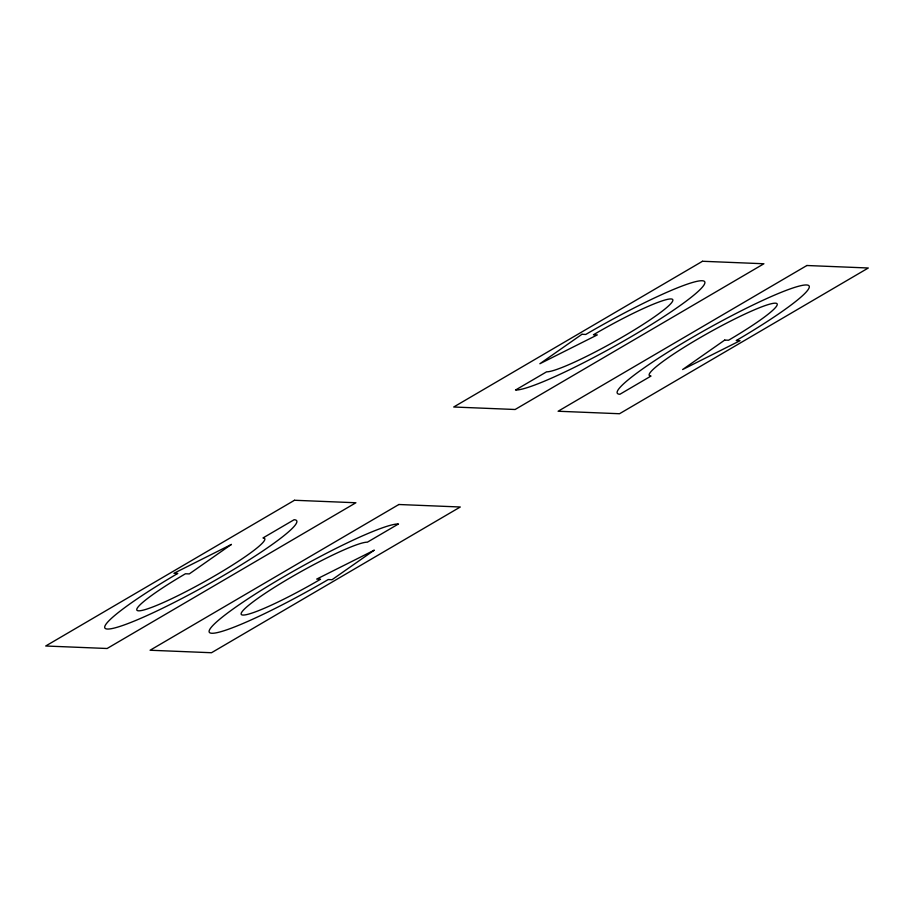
<?xml version="1.0" encoding="UTF-8"?>
<svg xmlns="http://www.w3.org/2000/svg" width="914" height="914" viewBox="0 0 914 914"><rect width="100%" height="100%" fill="white"/><g stroke="black" fill="none" stroke-linecap="round" stroke-linejoin="round"><path stroke-width="1.37" d="M231.368 544.458L189.289 573.912L185.451 573.764A73.246 8.169 -29.2 0 0 138.597 610.815A73.246 8.169 -29.2 0 0 216.15 575.009A73.246 8.169 -29.2 0 0 262.992 537.946L294.091 519.735A109.874 12.248 -29.2 0 1 223.827 575.317A109.874 12.248 -29.2 0 1 107.498 629.038A109.874 12.248 -29.2 0 1 177.773 573.444L173.934 573.295L231.368 544.458M581.944 334.296L539.866 363.749L597.299 334.912L593.46 334.752A73.246 8.169 -29.2 0 1 671.013 298.947A73.246 8.169 -29.2 0 1 624.159 336.009A73.246 8.169 -29.2 0 1 546.618 371.815L515.519 390.027A109.874 12.248 -29.2 0 0 631.837 336.318A109.874 12.248 -29.2 0 0 702.112 280.735A109.874 12.248 -29.2 0 0 585.783 334.444L581.944 334.296M374.134 550.251L332.056 579.705L328.217 579.556A109.874 12.248 -29.2 0 1 211.888 633.265A109.874 12.248 -29.2 0 1 282.163 577.682A109.874 12.248 -29.2 0 1 398.481 523.973L367.382 542.185A73.246 8.169 -29.2 0 0 289.841 577.991A73.246 8.169 -29.2 0 0 242.987 615.053A73.246 8.169 -29.2 0 0 320.54 579.248L316.701 579.088L374.134 550.251M724.711 340.088L682.632 369.542L740.066 340.705L736.227 340.556A109.874 12.248 -29.2 0 0 806.502 284.962A109.874 12.248 -29.2 0 0 690.173 338.683A109.874 12.248 -29.2 0 0 619.909 394.265L651.008 376.054A73.246 8.169 -29.2 0 1 697.85 338.991A73.246 8.169 -29.2 0 1 775.403 303.185A73.246 8.169 -29.2 0 1 728.549 340.237L724.711 340.088M294.491 500.266L45.7 646.004L107.109 648.494L355.9 502.757L294.491 500.266M702.5 261.267L453.71 407.004L515.119 409.495L763.91 263.758L702.5 261.267M398.881 504.505L150.09 650.242L211.5 652.733L460.29 506.996L398.881 504.505M806.891 265.506L558.1 411.243L619.509 413.734L868.3 267.996L806.891 265.506"/></g></svg>
